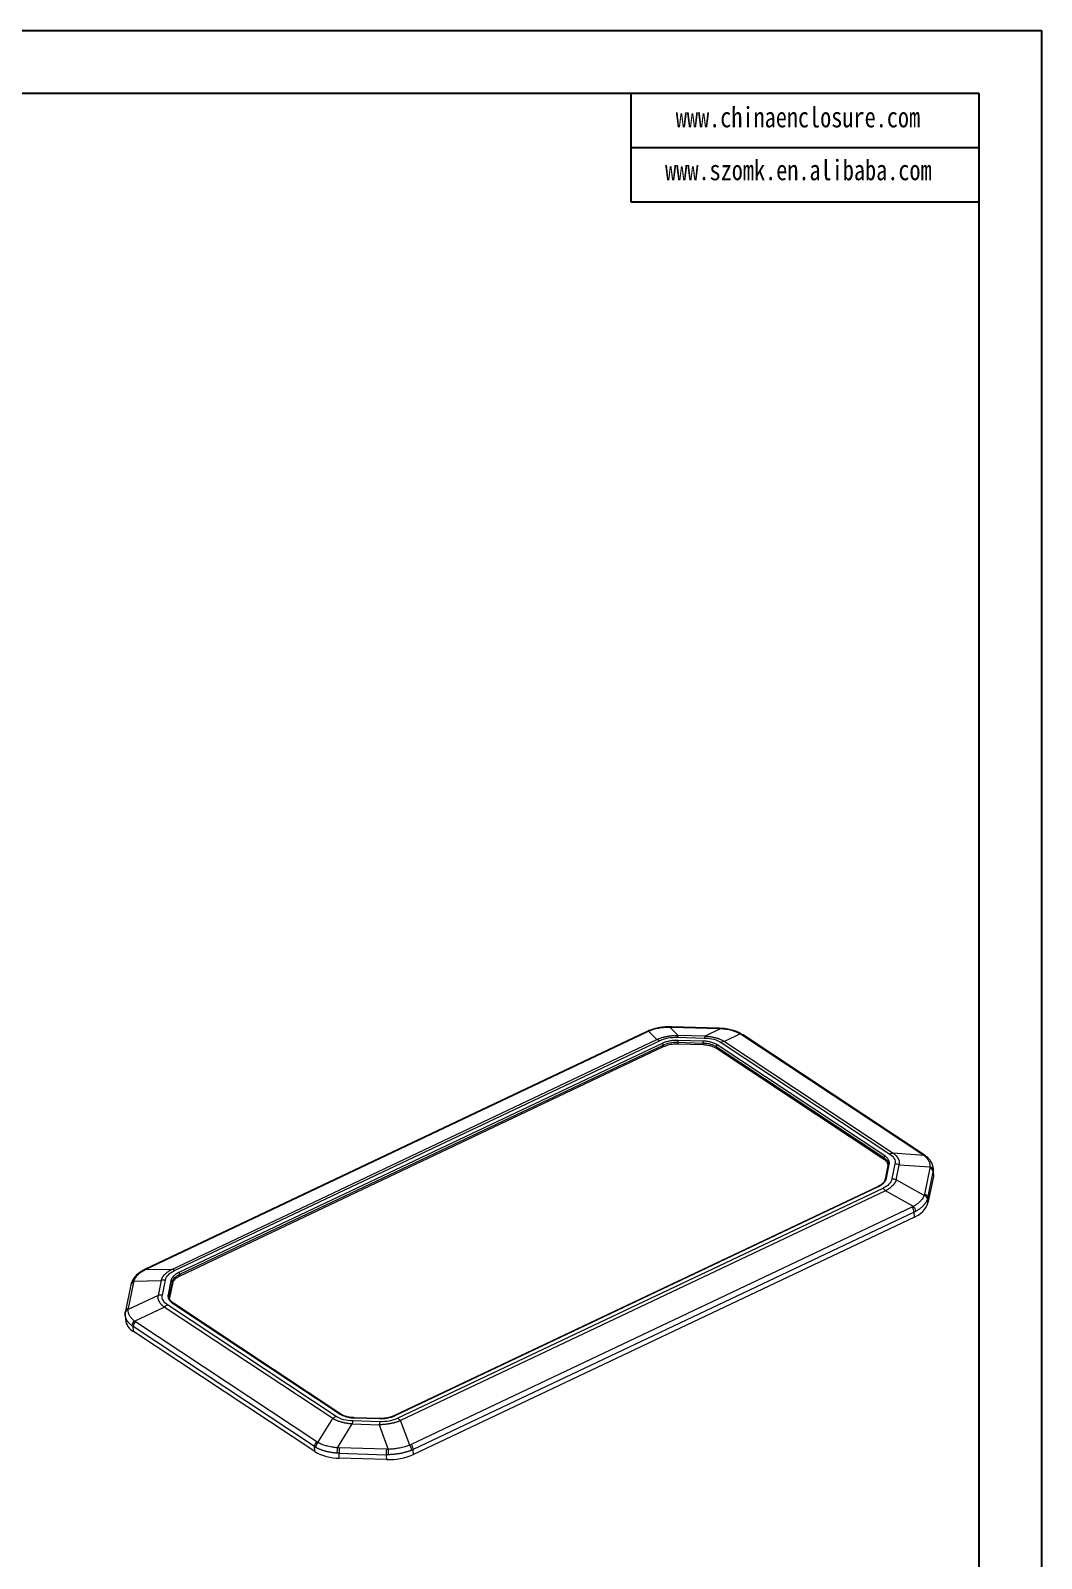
# Model space of a CAD drawing. Header units: inches. Extents: x 1153 to 4131, y 573 to 1071.
# Drawn here: x 2339.4 to 2493.3, y 740.8 to 973.4 of the extents above; entities that cross this region are included whole.
import ezdxf

# ---------------------------------------------------------------- set-up
doc = ezdxf.new("R2010")
doc.units = ezdxf.units.IN
doc.layers.add('文字', color=81, linetype='Continuous')
doc.styles.add('宋体', font='', dxfattribs={"width": 0.8, "height": 3.5})
doc.styles.get('宋体').set_extended_font_data('SimSun')

msp = doc.modelspace()

# ---------------------------------------------------------------- linework, layer by layer
for p, q in [((1926.953, 973.438), (2493.348, 973.438)), ((2493.348, 973.438), (2493.348, 572.957)), ((1941.609, 963.903), (2483.813, 963.903)), ((2430.839, 963.903), (2430.839, 947.349)), ((2483.813, 963.903), (2483.813, 582.492)), ((2430.839, 955.626), (2483.813, 955.626)), ((2430.839, 947.349), (2483.813, 947.349))]:
    msp.add_line(p, q)
at = {"color": 7, "linetype": 'Continuous', "lineweight": 15}
for p, q in [((2438.028, 820.439), (2436.762, 821.717)), ((2437.068, 821.735), (2436.773, 821.741)), ((2437.045, 821.711), (2444.233, 821.499)), ((2444.255, 821.524), (2437.067, 821.735)), ((2444.514, 821.489), (2442.128, 820.319)), ((2444.549, 821.513), (2444.256, 821.524)), ((2433.145, 820.975), (2356.878, 784.831)), ((2357.013, 784.842), (2433.28, 820.987)), ((2360.938, 784.821), (2434.774, 819.814)), ((2361.347, 784.637), (2435.183, 819.63)), ((2435.606, 819.23), (2361.98, 784.337)), ((2362.119, 784.076), (2435.745, 818.969)), ((2433.392, 821.088), (2433.15, 820.978)), ((2433.508, 821.091), (2434.774, 819.814)), ((2435.745, 818.969), (2435.759, 818.678)), ((2437.949, 820.162), (2442.049, 820.041)), ((2437.971, 819.397), (2441.805, 819.284)), ((2437.971, 819.397), (2437.985, 819.106)), ((2441.819, 818.993), (2437.985, 819.106)), ((2441.821, 819.575), (2437.986, 819.688)), ((2442.128, 820.319), (2438.028, 820.439)), ((2441.805, 819.284), (2441.819, 818.993)), ((2469.491, 802.108), (2443.986, 818.984)), ((2444.567, 819.354), (2470.238, 802.367)), ((2447.476, 820.68), (2445.09, 819.51)), ((2445.09, 819.51), (2470.762, 802.524)), ((2447.659, 820.564), (2475.266, 802.297)), ((2447.899, 820.513), (2447.693, 820.644)), ((2475.506, 802.246), (2447.899, 820.513)), ((2435.759, 818.678), (2362.133, 783.784)), ((2443.831, 818.731), (2469.335, 801.855)), ((2443.831, 818.731), (2443.845, 818.44)), ((2469.349, 801.564), (2443.845, 818.44)), ((2469.349, 801.564), (2469.335, 801.855)), ((2469.977, 800.681), (2469.541, 798.545)), ((2469.739, 798.677), (2470.174, 800.814)), ((2469.986, 800.931), (2469.974, 800.645)), ((2471.032, 800.863), (2470.567, 798.579)), ((2475.436, 802.179), (2470.762, 802.524)), ((2471.23, 798.469), (2471.696, 800.754)), ((2471.696, 800.754), (2476.371, 800.41)), ((2475.7, 802.111), (2475.505, 802.246)), ((2475.49, 796.09), (2471.23, 798.469)), ((2476.347, 800.25), (2475.531, 796.245)), ((2476.033, 795.678), (2476.849, 799.683)), ((2476.885, 798.937), (2476.068, 794.933)), ((2476.849, 799.683), (2476.885, 798.937)), ((2476.855, 800.261), (2476.863, 800.122)), ((2476.918, 799.37), (2476.881, 800.138)), ((2468.458, 797.454), (2394.831, 762.561)), ((2394.913, 762.546), (2468.539, 797.439)), ((2469.173, 797.139), (2395.337, 762.146)), ((2469.59, 796.776), (2395.754, 761.783)), ((2473.85, 794.397), (2469.59, 796.776)), ((2476.068, 794.933), (2476.033, 795.678)), ((2473.633, 794.286), (2397.366, 758.141)), ((2473.958, 793.536), (2397.691, 757.391)), ((2473.994, 792.79), (2473.958, 793.536)), ((2473.994, 792.79), (2397.727, 756.645)), ((2356.883, 784.833), (2356.65, 784.719)), ((2360.938, 784.821), (2356.796, 784.736)), ((2362.119, 784.076), (2362.133, 783.784)), ((2354.676, 782.463), (2353.86, 778.458)), ((2354.3, 778.878), (2355.116, 782.883)), ((2354.676, 782.463), (2354.681, 782.485)), ((2354.733, 782.687), (2354.681, 782.485)), ((2355.156, 783.042), (2359.297, 783.127)), ((2359.297, 783.127), (2358.832, 780.843)), ((2359.487, 780.913), (2359.952, 783.198)), ((2360.78, 783.099), (2360.345, 780.962)), ((2360.562, 780.781), (2360.997, 782.918)), ((2361.011, 782.626), (2360.576, 780.49)), ((2360.997, 782.918), (2361.011, 782.626)), ((2358.832, 780.843), (2354.276, 778.723)), ((2385.952, 762.422), (2360.281, 779.409)), ((2360.55, 780.476), (2360.551, 780.517)), ((2360.562, 780.781), (2360.576, 780.49)), ((2361.028, 779.668), (2386.533, 762.792)), ((2386.657, 762.792), (2361.153, 779.669)), ((2353.816, 777.929), (2353.853, 777.161)), ((2353.833, 778.281), (2353.827, 777.8)), ((2353.865, 778.48), (2353.833, 778.281)), ((2355.21, 776.953), (2359.766, 779.073)), ((2385.438, 762.087), (2359.766, 779.073)), ((2382.64, 757.834), (2355.033, 776.101)), ((2355.069, 775.355), (2355.033, 776.101)), ((2382.676, 757.088), (2355.069, 775.355)), ((2382.987, 758.564), (2355.381, 776.831)), ((2383.171, 758.452), (2385.438, 762.087)), ((2386.132, 757.644), (2388.399, 761.278)), ((2388.399, 761.278), (2392.5, 761.157)), ((2392.571, 761.614), (2388.47, 761.735)), ((2388.699, 762.201), (2392.533, 762.088)), ((2392.548, 762.123), (2388.713, 762.236)), ((2392.5, 761.157), (2393.885, 757.416)), ((2397.139, 758.041), (2395.754, 761.783)), ((2382.676, 757.088), (2382.64, 757.834)), ((2386.386, 756.811), (2393.575, 756.599)), ((2386.422, 756.065), (2386.386, 756.811)), ((2393.602, 757.417), (2386.414, 757.628)), ((2393.61, 755.854), (2386.422, 756.065)), ((2393.575, 756.599), (2393.61, 755.854)), ((2397.727, 756.645), (2397.691, 757.391))]:
    msp.add_line(p, q, dxfattribs=at)
at = {"color": 8, "linetype": 'Continuous', "lineweight": 15}
for p, q in [((2476.863, 800.122), (2476.876, 799.865)), ((2360.551, 780.517), (2360.562, 780.781))]:
    msp.add_line(p, q, dxfattribs=at)
at = {"color": 8, "linetype": 'Continuous', "lineweight": 15, "flags": 128}
for points in [[(2436.773, 821.741), (2436.768, 821.737), (2436.762, 821.717)], [(2437.067, 821.735), (2437.058, 821.731), (2437.045, 821.711)], [(2444.255, 821.524), (2444.246, 821.52), (2444.233, 821.499)], [(2444.514, 821.489), (2444.534, 821.509), (2444.549, 821.513)], [(2388.713, 762.236), (2388.713, 762.236), (2388.708, 762.232), (2388.703, 762.22), (2388.699, 762.201)], [(2392.55, 762.122), (2392.548, 762.123), (2392.543, 762.119), (2392.538, 762.107), (2392.533, 762.088)]]:
    msp.add_lwpolyline(points, dxfattribs=at)
at = {"color": 7, "linetype": 'Continuous', "lineweight": 15, "flags": 128}
for points in [[(2476.918, 799.37), (2476.92, 799.242), (2476.885, 798.937)], [(2353.824, 778.161), (2353.828, 778.253), (2353.833, 778.281)], [(2353.851, 778.339), (2353.855, 778.429), (2353.86, 778.458)]]:
    msp.add_lwpolyline(points, dxfattribs=at)
at = {"color": 8, "linetype": 'Continuous', "lineweight": 15}
for centre, radius, start, end in [((2433.229, 820.79), 0.204, 75.35387, 114.34277), ((2433.453, 820.929), 0.17, 71.42119, 111.14497), ((2447.536, 820.374), 0.312, 59.81732, 101.10329), ((2447.711, 820.218), 0.35, 57.43606, 98.49363), ((2470.157, 800.627), 0.188, 84.65202, 163.26326), ((2475.317, 801.951), 0.35, 57.56707, 98.48854), ((2475.478, 801.793), 0.388, 55.09997, 96.13921), ((2469.721, 798.49), 0.188, 84.64285, 163.27243), ((2468.486, 797.376), 0.0827, 49.54456, 109.69972), ((2356.749, 784.499), 0.241, 78.76789, 114.38362), ((2356.962, 784.644), 0.205, 75.4275, 112.70279), ((2355.234, 782.318), 0.577, 101.7897, 163.15244), ((2355.238, 782.514), 0.534, 98.86374, 161.06156), ((2361.091, 779.56), 0.125, 60.32615, 119.94407), ((2354.42, 778.135), 0.605, 103.80516, 166.02206), ((2354.416, 778.316), 0.574, 101.70452, 165.6359), ((2386.595, 762.684), 0.125, 60.02244, 119.96971), ((2394.859, 762.483), 0.0824, 49.47364, 110.33533)]:
    msp.add_arc(centre, radius, start, end, dxfattribs=at)
at = {"color": 7, "linetype": 'Continuous', "lineweight": 15}
for centre, radius, start, end in [((2434.479, 818.611), 1.238, 55.37441, 76.23827), ((2435.384, 818.945), 0.362, 3.88995, 52.16324), ((2439.322, 819.92), 1.394, 158.13844, 170.02427), ((2439.38, 819.469), 1.411, 171.07194, 182.92524), ((2443.216, 819.356), 1.412, 171.0765, 182.92068), ((2443.418, 819.801), 1.39, 158.12126, 170.04144), ((2444.116, 818.73), 0.285, 117.01711, 179.67566), ((2445.305, 817.836), 1.688, 97.31221, 115.94008), ((2469.621, 801.854), 0.285, 117.01711, 179.67566), ((2470.976, 800.85), 1.688, 97.31221, 115.94008), ((2470.956, 798.328), 2.536, 73.04336, 88.2824), ((2476.246, 799.787), 0.635, 7.06288, 78.66343), ((2470.491, 796.045), 2.535, 73.04067, 88.28509), ((2476.189, 799.605), 0.664, 6.78489, 76.24774), ((2467.871, 795.22), 2.319, 42.13223, 55.8406), ((2475.298, 795.425), 0.693, 6.32397, 73.85804), ((2475.373, 795.6), 0.664, 6.78488, 76.24775), ((2472.688, 793.431), 1.274, 4.69465, 42.09647), ((2473.006, 793.535), 1.207, 6.0624, 45.59008), ((2472.818, 796.004), 3.422, 290.08546, 341.75272), ((2360.643, 783.618), 1.238, 55.37441, 76.23827), ((2361.758, 784.051), 0.362, 3.88995, 52.16324), ((2359.877, 780.814), 2.384, 88.18832, 104.06889), ((2360.787, 782.886), 0.212, 8.46776, 91.85366), ((2359.411, 778.531), 2.383, 88.18367, 104.07355), ((2361.323, 777.249), 2.398, 115.74737, 130.47564), ((2360.352, 780.75), 0.212, 8.46884, 91.85258), ((2356.167, 777.407), 2.327, 186.06946, 241.84185), ((2355.755, 776.216), 0.917, 126.44205, 178.469), ((2355.987, 776.095), 0.954, 129.46537, 179.62897), ((2386.994, 760.263), 2.398, 115.74737, 130.47564), ((2394.179, 760.62), 5.817, 168.94824, 173.50438), ((2398.26, 760.502), 5.797, 168.94031, 173.51231), ((2394.035, 760.228), 2.319, 42.13223, 55.8406), ((2383.594, 757.828), 0.954, 129.46537, 179.62897), ((2383.842, 757.721), 0.993, 132.54339, 180.87207), ((2386.41, 763.392), 7.327, 239.35979, 270.09737), ((2390.142, 756.901), 4.077, 169.50816, 181.03074), ((2391.745, 757.041), 5.364, 173.71104, 182.45893), ((2398.939, 756.829), 5.369, 173.71541, 182.45456), ((2393.978, 765.039), 9.193, 267.7074, 294.06491), ((2401.787, 757.133), 7.908, 177.95099, 183.88278), ((2396.081, 757.199), 1.352, 3.28396, 38.52455), ((2396.421, 757.287), 1.274, 4.69465, 42.09647)]:
    msp.add_arc(centre, radius, start, end, dxfattribs=at)
for points, knots in [([(2436.773, 821.741), (2436.476, 821.737), (2435.88, 821.727), (2435.002, 821.598), (2434.155, 821.395), (2433.647, 821.191), (2433.392, 821.088)], [0, 0, 0, 0, 0.2494412, 0.4990742, 0.7491627, 1, 1, 1, 1]), ([(2433.508, 821.091), (2433.561, 821.114), (2433.693, 821.17), (2433.941, 821.264), (2434.278, 821.376), (2434.66, 821.48), (2435.041, 821.563), (2435.391, 821.623), (2435.73, 821.667), (2436.073, 821.698), (2436.417, 821.716), (2436.647, 821.717), (2436.762, 821.717)], [0, 0, 0, 0, 0.0556186, 0.1392282, 0.2508082, 0.3856401, 0.4999802, 0.5999714, 0.6999586, 0.799947, 0.8999513, 1, 1, 1, 1]), ([(2444.514, 821.489), (2444.577, 821.485), (2444.733, 821.476), (2445.012, 821.451), (2445.373, 821.403), (2445.756, 821.332), (2446.114, 821.244), (2446.424, 821.152), (2446.709, 821.051), (2446.98, 820.939), (2447.238, 820.816), (2447.397, 820.726), (2447.476, 820.68)], [0, 0, 0, 0, 0.0556187, 0.1392282, 0.2508082, 0.3856401, 0.4999802, 0.5999714, 0.6999586, 0.799947, 0.8999513, 1, 1, 1, 1]), ([(2447.693, 820.644), (2447.513, 820.744), (2447.128, 820.958), (2446.417, 821.217), (2445.552, 821.431), (2444.895, 821.484), (2444.549, 821.513)], [0, 0, 0, 0, 0.2052589, 0.4403198, 0.7051867, 1, 1, 1, 1]), ([(2433.508, 821.091), (2433.469, 821.074), (2433.392, 821.039), (2433.318, 821.004), (2433.28, 820.987)], [0, 0, 0, 0, 0.5000234, 1, 1, 1, 1]), ([(2434.774, 819.814), (2434.827, 819.837), (2434.935, 819.884), (2435.1, 819.95), (2435.267, 820.012), (2435.436, 820.07), (2435.608, 820.124), (2435.782, 820.173), (2435.958, 820.219), (2436.136, 820.26), (2436.317, 820.297), (2436.499, 820.33), (2436.683, 820.358), (2436.87, 820.383), (2437.058, 820.403), (2437.249, 820.419), (2437.441, 820.43), (2437.635, 820.438), (2437.831, 820.441), (2437.962, 820.44), (2438.028, 820.439)], [0, 0, 0, 0, 0.0572107, 0.1138453, 0.1699707, 0.2256561, 0.2809721, 0.3359908, 0.3907854, 0.4454303, 0.5, 0.5545697, 0.6092146, 0.6640092, 0.7190279, 0.7743439, 0.8300293, 0.8861547, 0.9427893, 1, 1, 1, 1]), ([(2437.986, 819.688), (2437.951, 819.689), (2437.869, 819.691), (2437.728, 819.69), (2437.551, 819.685), (2437.306, 819.67), (2437.026, 819.639), (2436.728, 819.59), (2436.437, 819.526), (2436.16, 819.449), (2435.919, 819.364), (2435.742, 819.293), (2435.646, 819.249), (2435.606, 819.23)], [0, 0, 0, 0, 0.0412174, 0.0968863, 0.1668225, 0.2509478, 0.386178, 0.4998822, 0.6123897, 0.7488765, 0.8568873, 0.9407196, 1, 1, 1, 1]), ([(2435.745, 818.969), (2436.066, 819.121), (2436.408, 819.237), (2437.179, 819.384), (2437.566, 819.409), (2437.971, 819.397)], [0, 0, 0, 0, 0.5, 0.5, 1, 1, 1, 1]), ([(2437.985, 819.106), (2437.768, 819.106), (2437.242, 819.106), (2436.451, 818.968), (2435.978, 818.769), (2435.759, 818.678)], [0, 0, 0, 0, 0.27379372, 0.66493827, 1, 1, 1, 1]), ([(2441.805, 819.284), (2442.213, 819.272), (2442.588, 819.225), (2443.288, 819.033), (2443.577, 818.899), (2443.831, 818.731)], [0, 0, 0, 0, 0.5, 0.5, 1, 1, 1, 1]), ([(2443.845, 818.44), (2443.72, 818.522), (2443.584, 818.598), (2443.284, 818.733), (2443.122, 818.791), (2442.777, 818.885), (2442.592, 818.922), (2442.212, 818.972), (2442.018, 818.987), (2441.819, 818.993)], [0, 0, 0, 0, 0.25, 0.25, 0.5, 0.5, 0.75, 0.75, 1, 1, 1, 1]), ([(2443.986, 818.984), (2443.964, 818.998), (2443.912, 819.032), (2443.818, 819.087), (2443.694, 819.153), (2443.512, 819.238), (2443.287, 819.324), (2443.026, 819.404), (2442.751, 819.471), (2442.468, 819.521), (2442.199, 819.553), (2441.991, 819.569), (2441.87, 819.573), (2441.821, 819.575)], [0, 0, 0, 0, 0.0412174, 0.0968863, 0.1668225, 0.2509478, 0.386178, 0.4998822, 0.6123897, 0.7488765, 0.8568873, 0.9407196, 1, 1, 1, 1]), ([(2442.128, 820.319), (2442.193, 820.316), (2442.322, 820.309), (2442.514, 820.294), (2442.701, 820.276), (2442.886, 820.253), (2443.067, 820.226), (2443.244, 820.195), (2443.418, 820.16), (2443.588, 820.121), (2443.755, 820.078), (2443.919, 820.031), (2444.078, 819.98), (2444.234, 819.925), (2444.386, 819.866), (2444.535, 819.803), (2444.68, 819.735), (2444.821, 819.664), (2444.958, 819.589), (2445.046, 819.537), (2445.09, 819.51)], [0, 0, 0, 0, 0.0572107, 0.1138453, 0.1699707, 0.2256561, 0.2809721, 0.3359908, 0.3907854, 0.4454303, 0.5, 0.5545697, 0.6092146, 0.6640092, 0.7190279, 0.7743439, 0.8300293, 0.8861547, 0.9427893, 1, 1, 1, 1]), ([(2469.979, 800.758), (2469.928, 800.912), (2469.83, 801.21), (2469.506, 801.448), (2469.349, 801.564)], [0, 0, 0, 0, 0.5151361, 1, 1, 1, 1]), ([(2470.174, 800.814), (2470.178, 800.833), (2470.186, 800.879), (2470.194, 800.957), (2470.196, 801.055), (2470.183, 801.19), (2470.145, 801.344), (2470.073, 801.506), (2469.976, 801.664), (2469.852, 801.813), (2469.714, 801.942), (2469.596, 802.036), (2469.522, 802.087), (2469.491, 802.108)], [0, 0, 0, 0, 0.0412174, 0.0968863, 0.1668225, 0.2509478, 0.386178, 0.4998822, 0.6123897, 0.7488765, 0.8568873, 0.9407196, 1, 1, 1, 1]), ([(2470.762, 802.524), (2470.799, 802.496), (2470.875, 802.441), (2470.98, 802.355), (2471.078, 802.268), (2471.169, 802.179), (2471.253, 802.088), (2471.33, 801.995), (2471.4, 801.901), (2471.463, 801.805), (2471.519, 801.707), (2471.567, 801.608), (2471.609, 801.507), (2471.643, 801.404), (2471.67, 801.299), (2471.69, 801.193), (2471.702, 801.086), (2471.708, 800.977), (2471.706, 800.866), (2471.7, 800.792), (2471.696, 800.754)], [0, 0, 0, 0, 0.0572107, 0.1138453, 0.1699707, 0.2256561, 0.2809721, 0.3359908, 0.3907854, 0.4454303, 0.5, 0.5545697, 0.6092146, 0.6640092, 0.7190279, 0.7743439, 0.8300293, 0.8861547, 0.9427893, 1, 1, 1, 1]), ([(2475.436, 802.179), (2475.409, 802.199), (2475.353, 802.238), (2475.295, 802.277), (2475.266, 802.297)], [0, 0, 0, 0, 0.5000234, 1, 1, 1, 1]), ([(2475.436, 802.179), (2475.472, 802.152), (2475.56, 802.085), (2475.707, 801.957), (2475.88, 801.781), (2476.04, 801.577), (2476.165, 801.371), (2476.253, 801.18), (2476.317, 800.992), (2476.358, 800.801), (2476.379, 800.607), (2476.373, 800.475), (2476.371, 800.41)], [0, 0, 0, 0, 0.0556187, 0.1392282, 0.2508082, 0.3856401, 0.4999802, 0.5999714, 0.6999586, 0.799947, 0.8999513, 1, 1, 1, 1]), ([(2476.872, 800.24), (2476.838, 800.433), (2476.771, 800.809), (2476.499, 801.318), (2476.146, 801.758), (2475.846, 801.996), (2475.7, 802.111)], [0, 0, 0, 0, 0.269325, 0.526214, 0.7698761, 1, 1, 1, 1]), ([(2469.544, 798.556), (2469.521, 798.469), (2469.472, 798.286), (2469.277, 798.003), (2468.95, 797.711), (2468.627, 797.542), (2468.458, 797.454)], [0, 0, 0, 0, 0.2145795, 0.4502768, 0.7118708, 1, 1, 1, 1]), ([(2468.539, 797.439), (2468.566, 797.452), (2468.63, 797.483), (2468.735, 797.538), (2468.862, 797.611), (2469.027, 797.717), (2469.197, 797.848), (2469.357, 797.997), (2469.494, 798.154), (2469.602, 798.315), (2469.675, 798.466), (2469.717, 798.583), (2469.732, 798.65), (2469.739, 798.677)], [0, 0, 0, 0, 0.0412174, 0.0968863, 0.1668225, 0.2509478, 0.386178, 0.4998822, 0.6123897, 0.7488765, 0.8568873, 0.9407196, 1, 1, 1, 1]), ([(2471.23, 798.469), (2471.219, 798.434), (2471.196, 798.364), (2471.154, 798.259), (2471.105, 798.155), (2471.05, 798.053), (2470.988, 797.952), (2470.919, 797.853), (2470.844, 797.754), (2470.762, 797.658), (2470.674, 797.563), (2470.58, 797.469), (2470.478, 797.377), (2470.371, 797.286), (2470.257, 797.197), (2470.136, 797.11), (2470.009, 797.024), (2469.876, 796.939), (2469.737, 796.856), (2469.639, 796.803), (2469.59, 796.776)], [0, 0, 0, 0, 0.0572107, 0.1138453, 0.1699707, 0.2256561, 0.2809721, 0.3359908, 0.3907854, 0.4454303, 0.5, 0.5545697, 0.6092146, 0.6640092, 0.7190279, 0.7743439, 0.8300293, 0.8861547, 0.9427893, 1, 1, 1, 1]), ([(2476.876, 799.865), (2476.872, 799.835), (2476.866, 799.773), (2476.854, 799.713), (2476.849, 799.683)], [0, 0, 0, 0, 0.50008802, 1, 1, 1, 1]), ([(2475.49, 796.09), (2475.478, 796.057), (2475.447, 795.972), (2475.375, 795.819), (2475.259, 795.62), (2475.102, 795.406), (2474.92, 795.202), (2474.735, 795.024), (2474.541, 794.858), (2474.328, 794.698), (2474.099, 794.543), (2473.933, 794.445), (2473.85, 794.397)], [0, 0, 0, 0, 0.0556186, 0.1392282, 0.2508082, 0.3856401, 0.4999802, 0.5999714, 0.6999586, 0.799947, 0.8999513, 1, 1, 1, 1]), ([(2476.033, 795.678), (2476.026, 795.648), (2476.013, 795.589), (2475.995, 795.53), (2475.986, 795.501)], [0, 0, 0, 0, 0.49991198, 1, 1, 1, 1]), ([(2474.206, 793.662), (2474.165, 793.64), (2474.084, 793.597), (2474, 793.556), (2473.958, 793.536)], [0, 0, 0, 0, 0.500088, 1, 1, 1, 1]), ([(2475.986, 795.501), (2475.975, 795.466), (2475.951, 795.395), (2475.906, 795.29), (2475.856, 795.185), (2475.799, 795.08), (2475.735, 794.976), (2475.664, 794.873), (2475.588, 794.771), (2475.504, 794.67), (2475.415, 794.57), (2475.319, 794.471), (2475.218, 794.374), (2475.111, 794.278), (2474.997, 794.184), (2474.879, 794.092), (2474.754, 794.002), (2474.625, 793.914), (2474.49, 793.827), (2474.351, 793.743), (2474.254, 793.689), (2474.206, 793.662)], [0, 0, 0, 0, 0.0526358, 0.1052702, 0.1579034, 0.2105355, 0.2631667, 0.3157971, 0.3684269, 0.4210563, 0.4736855, 0.5263145, 0.5789437, 0.6315731, 0.6842029, 0.7368333, 0.7894645, 0.8420966, 0.8947298, 0.9473642, 1, 1, 1, 1]), ([(2356.65, 784.719), (2356.463, 784.617), (2356.059, 784.395), (2355.515, 783.954), (2355.012, 783.383), (2354.83, 782.929), (2354.733, 782.687)], [0, 0, 0, 0, 0.19954107, 0.43215555, 0.69871459, 1, 1, 1, 1]), ([(2355.156, 783.042), (2355.168, 783.078), (2355.199, 783.169), (2355.27, 783.33), (2355.386, 783.539), (2355.543, 783.759), (2355.724, 783.964), (2355.909, 784.141), (2356.104, 784.303), (2356.317, 784.456), (2356.547, 784.602), (2356.713, 784.691), (2356.796, 784.736)], [0, 0, 0, 0, 0.0556187, 0.1392282, 0.2508082, 0.3856401, 0.4999802, 0.5999714, 0.6999586, 0.799947, 0.8999513, 1, 1, 1, 1]), ([(2357.013, 784.842), (2356.977, 784.824), (2356.903, 784.789), (2356.832, 784.754), (2356.796, 784.736)], [0, 0, 0, 0, 0.4999766, 1, 1, 1, 1]), ([(2359.297, 783.127), (2359.309, 783.164), (2359.331, 783.238), (2359.374, 783.348), (2359.422, 783.455), (2359.477, 783.561), (2359.539, 783.665), (2359.608, 783.766), (2359.683, 783.866), (2359.764, 783.963), (2359.852, 784.059), (2359.947, 784.152), (2360.048, 784.243), (2360.156, 784.332), (2360.27, 784.419), (2360.391, 784.504), (2360.518, 784.587), (2360.651, 784.667), (2360.791, 784.746), (2360.889, 784.796), (2360.938, 784.821)], [0, 0, 0, 0, 0.0572107, 0.1138453, 0.1699707, 0.2256561, 0.2809721, 0.3359908, 0.3907854, 0.4454303, 0.5, 0.5545697, 0.6092146, 0.6640092, 0.7190279, 0.7743439, 0.8300293, 0.8861547, 0.9427893, 1, 1, 1, 1]), ([(2361.98, 784.337), (2361.953, 784.324), (2361.889, 784.293), (2361.784, 784.238), (2361.657, 784.165), (2361.493, 784.058), (2361.322, 783.928), (2361.162, 783.778), (2361.025, 783.621), (2360.917, 783.461), (2360.844, 783.31), (2360.802, 783.193), (2360.787, 783.126), (2360.78, 783.099)], [0, 0, 0, 0, 0.0412174, 0.0968863, 0.1668225, 0.2509478, 0.386178, 0.4998822, 0.6123897, 0.7488765, 0.8568873, 0.9407196, 1, 1, 1, 1]), ([(2360.997, 782.918), (2361.044, 783.145), (2361.153, 783.356), (2361.542, 783.757), (2361.801, 783.925), (2362.119, 784.076)], [0, 0, 0, 0, 0.5, 0.5, 1, 1, 1, 1]), ([(2362.133, 783.784), (2361.97, 783.699), (2361.576, 783.493), (2361.159, 783.091), (2361.058, 782.773), (2361.011, 782.626)], [0, 0, 0, 0, 0.2737916, 0.6649371, 1, 1, 1, 1]), ([(2359.766, 779.073), (2359.728, 779.102), (2359.653, 779.161), (2359.548, 779.251), (2359.449, 779.342), (2359.358, 779.435), (2359.273, 779.529), (2359.196, 779.623), (2359.126, 779.719), (2359.064, 779.816), (2359.008, 779.914), (2358.959, 780.013), (2358.918, 780.114), (2358.884, 780.215), (2358.857, 780.317), (2358.837, 780.42), (2358.825, 780.525), (2358.82, 780.63), (2358.821, 780.736), (2358.828, 780.807), (2358.832, 780.843)], [0, 0, 0, 0, 0.0572107, 0.1138453, 0.1699707, 0.2256561, 0.2809721, 0.3359908, 0.3907854, 0.4454303, 0.5, 0.5545697, 0.6092146, 0.6640092, 0.7190279, 0.7743439, 0.8300293, 0.8861547, 0.9427893, 1, 1, 1, 1]), ([(2360.345, 780.962), (2360.341, 780.943), (2360.333, 780.897), (2360.325, 780.819), (2360.323, 780.721), (2360.336, 780.586), (2360.374, 780.432), (2360.446, 780.269), (2360.544, 780.111), (2360.667, 779.963), (2360.805, 779.834), (2360.924, 779.74), (2360.998, 779.689), (2361.028, 779.668)], [0, 0, 0, 0, 0.0412174, 0.0968863, 0.1668225, 0.2509478, 0.386178, 0.4998822, 0.6123897, 0.7488765, 0.8568873, 0.9407196, 1, 1, 1, 1]), ([(2361.153, 779.668), (2360.986, 779.794), (2360.648, 780.049), (2360.577, 780.345), (2360.542, 780.495)], [0, 0, 0, 0, 0.49322409, 1, 1, 1, 1]), ([(2354.838, 776.24), (2354.801, 776.27), (2354.726, 776.329), (2354.622, 776.42), (2354.522, 776.513), (2354.429, 776.608), (2354.342, 776.705), (2354.262, 776.803), (2354.188, 776.902), (2354.12, 777.003), (2354.059, 777.105), (2354.005, 777.208), (2353.957, 777.312), (2353.916, 777.417), (2353.882, 777.522), (2353.855, 777.628), (2353.834, 777.735), (2353.821, 777.841), (2353.815, 777.948), (2353.815, 778.055), (2353.821, 778.126), (2353.824, 778.161)], [0, 0, 0, 0, 0.0526358, 0.1052702, 0.1579034, 0.2105355, 0.2631667, 0.3157971, 0.3684269, 0.4210563, 0.4736855, 0.5263145, 0.5789437, 0.6315731, 0.6842029, 0.7368333, 0.7894645, 0.8420966, 0.8947298, 0.9473642, 1, 1, 1, 1]), ([(2355.21, 776.953), (2355.175, 776.983), (2355.086, 777.056), (2354.939, 777.193), (2354.765, 777.378), (2354.605, 777.587), (2354.48, 777.795), (2354.391, 777.985), (2354.328, 778.168), (2354.287, 778.353), (2354.267, 778.538), (2354.273, 778.661), (2354.276, 778.723)], [0, 0, 0, 0, 0.0556187, 0.1392282, 0.2508082, 0.3856401, 0.4999802, 0.5999714, 0.6999586, 0.799947, 0.8999513, 1, 1, 1, 1]), ([(2355.033, 776.101), (2355, 776.123), (2354.933, 776.168), (2354.87, 776.216), (2354.838, 776.24)], [0, 0, 0, 0, 0.49991198, 1, 1, 1, 1]), ([(2355.21, 776.953), (2355.238, 776.932), (2355.293, 776.89), (2355.352, 776.851), (2355.381, 776.831)], [0, 0, 0, 0, 0.5000234, 1, 1, 1, 1]), ([(2388.399, 761.278), (2388.334, 761.283), (2388.205, 761.293), (2388.014, 761.312), (2387.826, 761.335), (2387.641, 761.361), (2387.46, 761.391), (2387.283, 761.424), (2387.109, 761.46), (2386.938, 761.5), (2386.771, 761.543), (2386.608, 761.59), (2386.449, 761.64), (2386.293, 761.694), (2386.14, 761.751), (2385.992, 761.811), (2385.847, 761.875), (2385.706, 761.942), (2385.569, 762.013), (2385.482, 762.062), (2385.438, 762.087)], [0, 0, 0, 0, 0.0572107, 0.1138453, 0.1699707, 0.2256561, 0.2809721, 0.3359908, 0.3907854, 0.4454303, 0.5, 0.5545697, 0.6092146, 0.6640092, 0.7190279, 0.7743439, 0.8300293, 0.8861547, 0.9427893, 1, 1, 1, 1]), ([(2386.533, 762.792), (2386.555, 762.778), (2386.607, 762.744), (2386.701, 762.689), (2386.825, 762.623), (2387.007, 762.538), (2387.232, 762.451), (2387.494, 762.371), (2387.769, 762.305), (2388.052, 762.255), (2388.32, 762.223), (2388.529, 762.207), (2388.649, 762.203), (2388.699, 762.201)], [0, 0, 0, 0, 0.0412174, 0.0968863, 0.1668225, 0.2509478, 0.386178, 0.4998822, 0.6123897, 0.7488765, 0.8568873, 0.9407196, 1, 1, 1, 1]), ([(2388.713, 762.236), (2388.51, 762.247), (2388.108, 762.269), (2387.547, 762.384), (2387.05, 762.557), (2386.788, 762.714), (2386.657, 762.792)], [0, 0, 0, 0, 0.2528849, 0.5026585, 0.7508825, 1, 1, 1, 1]), ([(2395.754, 761.783), (2395.7, 761.761), (2395.593, 761.718), (2395.428, 761.656), (2395.26, 761.598), (2395.091, 761.544), (2394.919, 761.493), (2394.745, 761.445), (2394.569, 761.402), (2394.39, 761.361), (2394.21, 761.325), (2394.028, 761.292), (2393.843, 761.262), (2393.657, 761.236), (2393.469, 761.214), (2393.278, 761.195), (2393.086, 761.18), (2392.892, 761.169), (2392.697, 761.161), (2392.566, 761.158), (2392.5, 761.157)], [0, 0, 0, 0, 0.0572107, 0.1138453, 0.1699707, 0.2256561, 0.2809721, 0.3359908, 0.3907854, 0.4454303, 0.5, 0.5545697, 0.6092146, 0.6640092, 0.7190279, 0.7743439, 0.8300293, 0.8861547, 0.9427893, 1, 1, 1, 1]), ([(2392.533, 762.088), (2392.568, 762.087), (2392.65, 762.085), (2392.791, 762.086), (2392.968, 762.091), (2393.213, 762.106), (2393.493, 762.136), (2393.791, 762.186), (2394.082, 762.249), (2394.359, 762.327), (2394.6, 762.412), (2394.777, 762.483), (2394.873, 762.527), (2394.913, 762.546)], [0, 0, 0, 0, 0.0412174, 0.0968863, 0.1668225, 0.2509478, 0.386178, 0.4998822, 0.6123897, 0.7488765, 0.8568873, 0.9407196, 1, 1, 1, 1]), ([(2394.832, 762.561), (2394.666, 762.489), (2394.336, 762.346), (2393.765, 762.201), (2393.16, 762.121), (2392.752, 762.122), (2392.548, 762.123)], [0, 0, 0, 0, 0.2512413, 0.5005029, 0.7494119, 1, 1, 1, 1]), ([(2386.132, 757.644), (2386.07, 757.65), (2385.913, 757.665), (2385.633, 757.699), (2385.272, 757.756), (2384.888, 757.833), (2384.531, 757.922), (2384.22, 758.013), (2383.936, 758.11), (2383.666, 758.215), (2383.408, 758.328), (2383.25, 758.411), (2383.171, 758.452)], [0, 0, 0, 0, 0.0556187, 0.1392282, 0.2508082, 0.3856401, 0.4999802, 0.5999714, 0.6999586, 0.799947, 0.8999513, 1, 1, 1, 1]), ([(2382.849, 757.706), (2382.813, 757.726), (2382.742, 757.768), (2382.674, 757.812), (2382.64, 757.834)], [0, 0, 0, 0, 0.50008802, 1, 1, 1, 1]), ([(2386.065, 756.828), (2386, 756.833), (2385.871, 756.844), (2385.679, 756.864), (2385.488, 756.888), (2385.299, 756.915), (2385.113, 756.945), (2384.928, 756.979), (2384.747, 757.016), (2384.568, 757.057), (2384.392, 757.101), (2384.22, 757.148), (2384.051, 757.198), (2383.885, 757.252), (2383.724, 757.308), (2383.567, 757.367), (2383.414, 757.429), (2383.265, 757.494), (2383.121, 757.562), (2382.982, 757.632), (2382.893, 757.681), (2382.849, 757.706)], [0, 0, 0, 0, 0.0526358, 0.1052702, 0.1579034, 0.2105355, 0.2631667, 0.3157971, 0.3684269, 0.4210563, 0.4736855, 0.5263145, 0.5789437, 0.6315731, 0.6842029, 0.7368333, 0.7894645, 0.8420966, 0.8947298, 0.9473642, 1, 1, 1, 1]), ([(2386.386, 756.811), (2386.333, 756.813), (2386.225, 756.816), (2386.118, 756.824), (2386.065, 756.828)], [0, 0, 0, 0, 0.499912, 1, 1, 1, 1]), ([(2393.898, 756.597), (2393.844, 756.597), (2393.736, 756.596), (2393.628, 756.598), (2393.575, 756.599)], [0, 0, 0, 0, 0.500088, 1, 1, 1, 1]), ([(2397.139, 758.041), (2397.086, 758.021), (2396.953, 757.971), (2396.705, 757.886), (2396.368, 757.783), (2395.985, 757.684), (2395.604, 757.603), (2395.253, 757.542), (2394.915, 757.494), (2394.573, 757.456), (2394.229, 757.429), (2393.999, 757.42), (2393.885, 757.416)], [0, 0, 0, 0, 0.05561873, 0.1392283, 0.25080816, 0.38564, 0.49998021, 0.59997138, 0.69995857, 0.79994704, 0.89995134, 1, 1, 1, 1]), ([(2397.431, 757.277), (2397.377, 757.255), (2397.269, 757.212), (2397.101, 757.151), (2396.931, 757.093), (2396.757, 757.037), (2396.58, 756.985), (2396.4, 756.935), (2396.217, 756.889), (2396.032, 756.846), (2395.844, 756.806), (2395.655, 756.77), (2395.464, 756.737), (2395.271, 756.707), (2395.077, 756.681), (2394.881, 756.658), (2394.685, 756.639), (2394.489, 756.623), (2394.292, 756.611), (2394.095, 756.602), (2393.963, 756.599), (2393.898, 756.597)], [0, 0, 0, 0, 0.0526358, 0.1052702, 0.1579034, 0.2105355, 0.2631667, 0.3157971, 0.3684269, 0.4210563, 0.4736855, 0.5263145, 0.5789437, 0.6315731, 0.6842029, 0.7368333, 0.7894645, 0.8420966, 0.8947298, 0.9473642, 1, 1, 1, 1]), ([(2397.139, 758.041), (2397.177, 758.057), (2397.255, 758.089), (2397.329, 758.124), (2397.366, 758.141)], [0, 0, 0, 0, 0.5000234, 1, 1, 1, 1]), ([(2397.691, 757.391), (2397.648, 757.371), (2397.563, 757.332), (2397.475, 757.295), (2397.431, 757.277)], [0, 0, 0, 0, 0.499912, 1, 1, 1, 1])]:
    msp.add_open_spline(points, degree=3, knots=knots, dxfattribs=at)
for points in [[(2436.762, 821.717), (2436.856, 821.716), (2436.951, 821.714), (2437.045, 821.711)], [(2444.233, 821.499), (2444.327, 821.497), (2444.421, 821.493), (2444.514, 821.489)], [(2435.183, 819.63), (2435.991, 820.013), (2436.921, 820.192), (2437.949, 820.162)], [(2442.049, 820.041), (2443.076, 820.011), (2443.923, 819.78), (2444.567, 819.354)], [(2447.476, 820.68), (2447.539, 820.642), (2447.6, 820.603), (2447.659, 820.564)], [(2470.238, 802.367), (2470.882, 801.941), (2471.149, 801.436), (2471.032, 800.863)], [(2476.371, 800.41), (2476.365, 800.356), (2476.358, 800.302), (2476.347, 800.25)], [(2470.567, 798.579), (2470.45, 798.006), (2469.981, 797.522), (2469.173, 797.139)], [(2475.531, 796.245), (2475.52, 796.193), (2475.507, 796.141), (2475.49, 796.09)], [(2473.85, 794.397), (2473.78, 794.358), (2473.707, 794.321), (2473.633, 794.286)], [(2359.952, 783.198), (2360.069, 783.77), (2360.538, 784.254), (2361.347, 784.637)], [(2355.116, 782.883), (2355.127, 782.935), (2355.14, 782.988), (2355.156, 783.042)], [(2360.281, 779.409), (2359.637, 779.835), (2359.37, 780.341), (2359.487, 780.913)], [(2354.276, 778.723), (2354.281, 778.774), (2354.289, 778.825), (2354.3, 778.878)], [(2388.47, 761.735), (2387.443, 761.765), (2386.596, 761.996), (2385.952, 762.422)], [(2395.337, 762.146), (2394.528, 761.763), (2393.598, 761.584), (2392.571, 761.614)], [(2383.171, 758.452), (2383.107, 758.488), (2383.046, 758.525), (2382.987, 758.564)], [(2386.414, 757.628), (2386.32, 757.631), (2386.226, 757.636), (2386.132, 757.644)], [(2393.885, 757.416), (2393.79, 757.414), (2393.696, 757.414), (2393.602, 757.417)]]:
    msp.add_open_spline(points, degree=3, dxfattribs=at)
at = {"color": 8, "linetype": 'Continuous', "lineweight": 15}
msp.add_open_spline([(2469.335, 801.855), (2469.457, 801.766), (2469.69, 801.596), (2469.9, 801.298), (2469.995, 801.075), (2469.987, 800.951), (2469.986, 800.931)], degree=3, knots=[0, 0, 0, 0, 0.3333685, 0.6388316, 0.9442921, 1, 1, 1, 1], dxfattribs=at)

# ---------------------------------------------------------------- texts
at = {"layer": '文字', "color": 0, "char_height": 3.10779, "width": 54.60094, "attachment_point": 1, "style": '宋体'}
for s, insert in [('www.chinaenclosure.com', (2437.664, 961.806)), ('www.szomk.en.alibaba.com', (2436.039, 953.758))]:
    msp.add_mtext(s, dxfattribs=dict(at, insert=insert))

doc.saveas('drawing.dxf')
